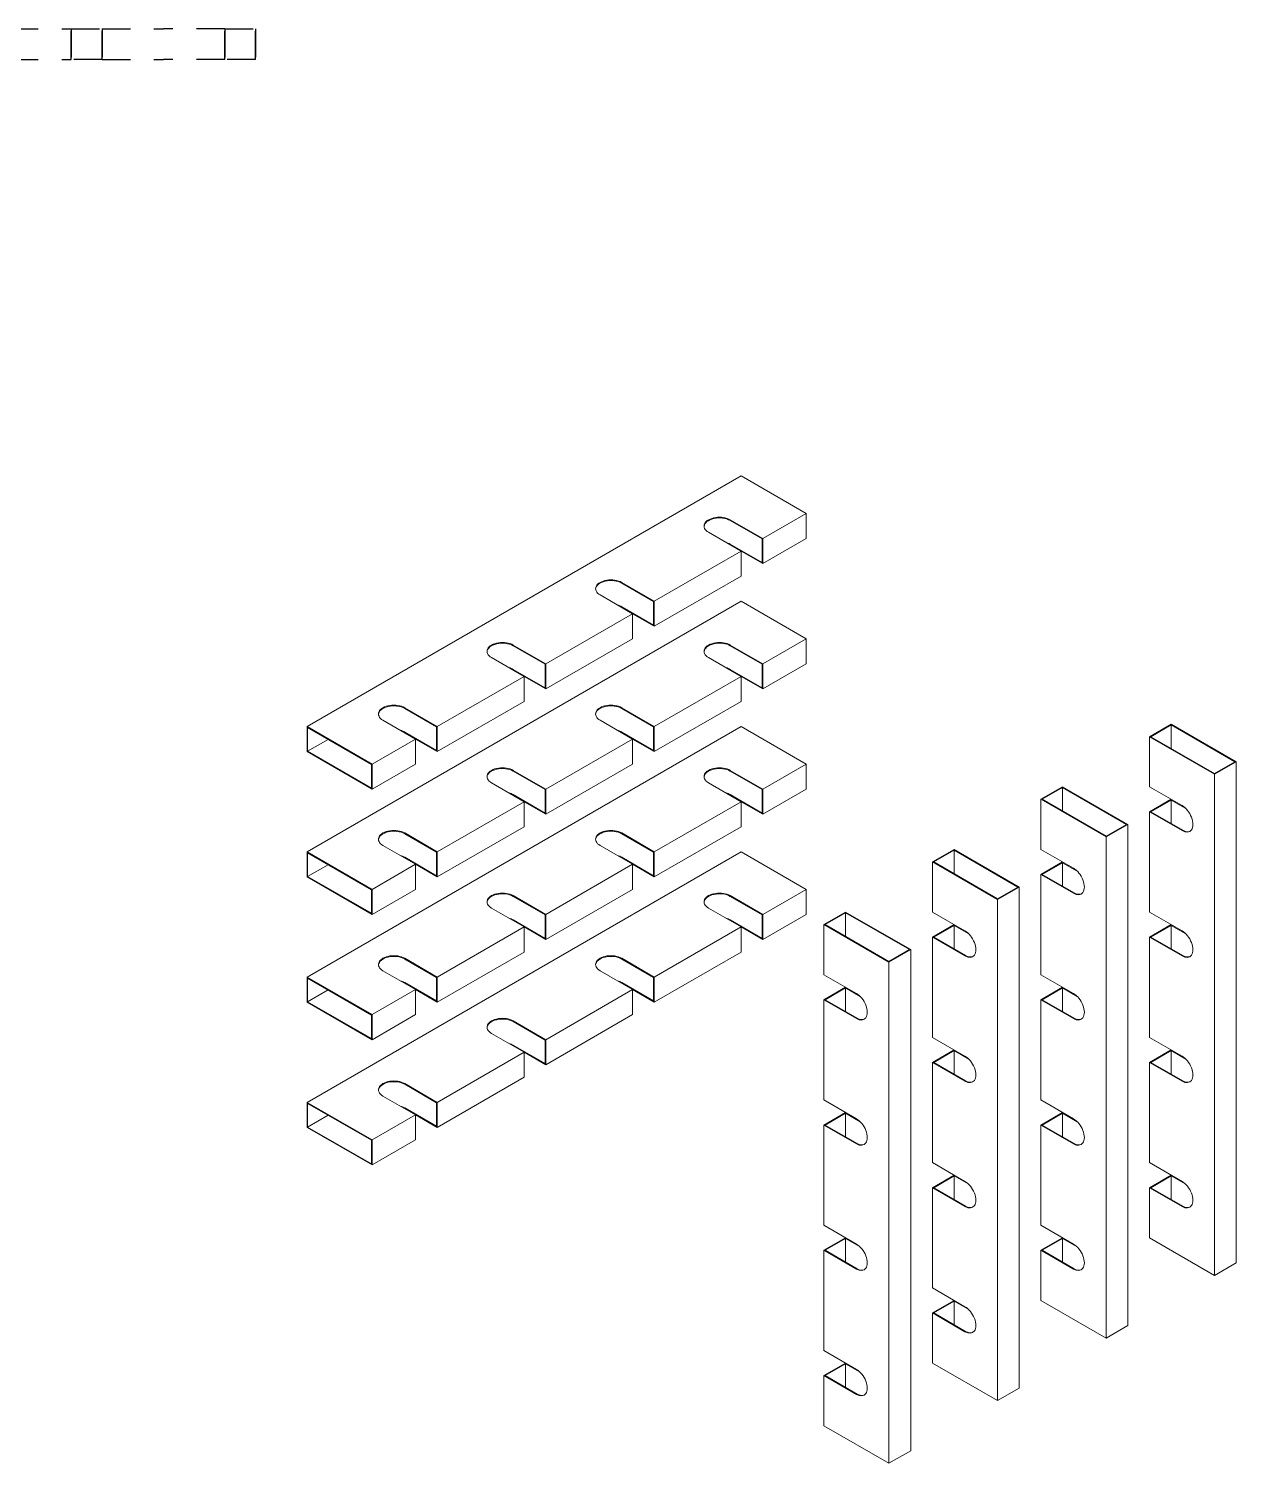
# Model space of a CAD drawing. Header units: millimetres. Extents: x -244126 to 368105, y -173968 to 259060.
# Drawn here: x 44123 to 46090, y 13966 to 16304 of the extents above; entities that cross this region are included whole.
import ezdxf

# ---------------------------------------------------------------- set-up
doc = ezdxf.new("R2010")
doc.units = ezdxf.units.MM
doc.header["$MEASUREMENT"] = 0
doc.linetypes.add('TA_HL_013.00000', pattern=[84.5, 46.15, -38.35])
doc.layers.add('A04_TUBE SERIES', color=7, linetype='Continuous')

# ---------------------------------------------------------------- blocks, each defined once
blk = doc.blocks.new('*U812')
at = {"layer": 'A04_TUBE SERIES', "color": 3, "linetype": 'ByBlock'}
for points in [[(-1975, 25), (-1775, 25)], [(-1975, -25), (-1975, 25)], [(-1775, 25), (-1775, -25)], [(-1725, -25), (-1725, 25)], [(-1625, 25), (-1725, 25)], [(-1625, 25), (-1525, 25)], [(-1525, 25), (-1525, -25)], [(-1475, 25), (-1375, 25)], [(-1475, -25), (-1475, 25)], [(-1375, 25), (-1275, 25)], [(-1275, 25), (-1275, -25)], [(-1225, 25), (-1125, 25)], [(-1225, -25), (-1225, 25)], [(-1125, 25), (-1025, 25)], [(-1025, 25), (-1025, -25)], [(-975, 25), (-875, 25)], [(-975, -25), (-975, 25)], [(-875, 25), (-775, 25)], [(-775, 25), (-775, -25)], [(-725, 25), (-625, 25)], [(-725, -25), (-725, 25)], [(-625, 25), (-525, 25)], [(-525, 25), (-525, -25)], [(-475, 25), (-375, 25)], [(-475, -25), (-475, 25)], [(-375, 25), (-275, 25)], [(-275, 25), (-275, -25)], [(-225, 25), (-125, 25)], [(-225, -25), (-225, 25)], [(-125, 25), (-25, 25)], [(-25, 25), (-25, -25)], [(25, 25), (125, 25)], [(25, -25), (25, 25)], [(125, 25), (225, 25)], [(225, 25), (225, -25)], [(275, 25), (375, 25)], [(275, -25), (275, 25)], [(375, 25), (475, 25)], [(475, 25), (475, -25)], [(525, 25), (625, 25)], [(525, -25), (525, 25)], [(625, 25), (725, 25)], [(725, 25), (725, -25)], [(775, 25), (875, 25)], [(775, -25), (775, 25)], [(875, 25), (975, 25)], [(975, 25), (975, -25)], [(1025, 25), (1125, 25)], [(1025, -25), (1025, 25)], [(1125, 25), (1225, 25)], [(1225, 25), (1225, -25)], [(1275, 25), (1375, 25)], [(1275, -25), (1275, 25)], [(1375, 25), (1475, 25)], [(1475, 25), (1475, -25)], [(1525, 25), (1625, 25)], [(1525, -25), (1525, 25)], [(1725, 25), (1625, 25)], [(1725, 25), (1725, -25)], [(1775, 25), (1775, 25)], [(1775, -25), (1775, 25)], [(1775, -25), (1775, 25)], [(-1975, -25), (-1775, -25)], [(-1625, -25), (-1725, -25)], [(-1625, -25), (-1525, -25)], [(-1475, -25), (-1375, -25)], [(-1375, -25), (-1275, -25)], [(-1225, -25), (-1125, -25)], [(-1125, -25), (-1025, -25)], [(-975, -25), (-875, -25)], [(-875, -25), (-775, -25)], [(-725, -25), (-625, -25)], [(-625, -25), (-525, -25)], [(-475, -25), (-375, -25)], [(-375, -25), (-275, -25)], [(-225, -25), (-125, -25)], [(-125, -25), (-25, -25)], [(25, -25), (125, -25)], [(125, -25), (225, -25)], [(275, -25), (375, -25)], [(375, -25), (475, -25)], [(525, -25), (625, -25)], [(625, -25), (725, -25)], [(775, -25), (875, -25)], [(875, -25), (975, -25)], [(1025, -25), (1125, -25)], [(1125, -25), (1225, -25)], [(1275, -25), (1375, -25)], [(1375, -25), (1475, -25)], [(1525, -25), (1625, -25)], [(1725, -25), (1625, -25)], [(1775, -25), (1775, -25)]]:
    blk.add_lwpolyline(points, dxfattribs=at)
at = {"layer": 'A04_TUBE SERIES', "color": 1, "linetype": 'ByBlock'}
for points in [[(-1775, 25), (-1725, 25), (-1725, -25), (-1775, -25)], [(-1525, 25), (-1475, 25), (-1475, -25), (-1525, -25)], [(-1275, 25), (-1225, 25), (-1225, -25), (-1275, -25)], [(-1025, 25), (-975, 25), (-975, -25), (-1025, -25)], [(-775, 25), (-725, 25), (-725, -25), (-775, -25)], [(-525, 25), (-475, 25), (-475, -25), (-525, -25)], [(-275, 25), (-225, 25), (-225, -25), (-275, -25)], [(-25, 25), (25, 25), (25, -25), (-25, -25)], [(225, 25), (275, 25), (275, -25), (225, -25)], [(475, 25), (525, 25), (525, -25), (475, -25)], [(725, 25), (775, 25), (775, -25), (725, -25)], [(975, 25), (1025, 25), (1025, -25), (975, -25)], [(1225, 25), (1275, 25), (1275, -25), (1225, -25)], [(1475, 25), (1525, 25), (1525, -25), (1475, -25)], [(1725, 25), (1775, 25), (1775, -25), (1725, -25)]]:
    blk.add_lwpolyline(points, close=True, dxfattribs=at)

msp = doc.modelspace()

# ---------------------------------------------------------------- linework, layer by layer
at = {"color": 0, "linetype": 'Continuous', "lineweight": 0, "extrusion": (5.55112e-17, 0.816497, 0.57735)}
for p, q in [((45283.89275, 15574.82212), (44576.78597, 15166.57383)), ((45389.95877, 15513.58488), (45283.89275, 15574.82212)), ((45266.21508, 15503.37867), (45319.24809, 15472.76005)), ((45266.21508, 15502.15393), (45318.18743, 15472.14768)), ((45319.24809, 15472.76005), (45389.95877, 15513.58488)), ((45389.95877, 15472.76005), (45389.95877, 15513.58488)), ((45283.89275, 15452.34764), (45230.85974, 15482.96626)), ((45142.47139, 15370.69798), (45283.89275, 15452.34764)), ((45318.18743, 15433.77234), (45266.21508, 15463.77859)), ((45283.89275, 15452.34764), (45319.24809, 15431.93522)), ((45283.89275, 15411.52281), (45283.89275, 15452.34764)), ((45318.18743, 15472.14768), (45318.18743, 15433.77234)), ((45319.24809, 15431.93522), (45319.24809, 15472.76005)), ((45319.24809, 15431.93522), (45389.95877, 15472.76005)), ((45142.47139, 15329.87315), (45283.89275, 15411.52281)), ((45107.11605, 15350.28557), (45054.08304, 15380.90419)), ((45089.43838, 15401.3166), (45142.47139, 15370.69798)), ((45089.43838, 15400.09186), (45141.41073, 15370.08561)), ((45283.89275, 15370.69798), (44576.78597, 14962.44969)), ((45141.41073, 15331.71027), (45089.43838, 15361.71652)), ((45141.41073, 15370.08561), (45141.41073, 15331.71027)), ((45142.47139, 15329.87315), (45142.47139, 15370.69798)), ((45389.95877, 15309.46074), (45283.89275, 15370.69798)), ((44965.6947, 15268.63591), (45107.11605, 15350.28557)), ((45107.11605, 15350.28557), (45142.47139, 15329.87315)), ((45107.11605, 15309.46074), (45107.11605, 15350.28557)), ((44912.66169, 15299.25453), (44965.6947, 15268.63591)), ((44912.66169, 15298.02978), (44964.63404, 15268.02353)), ((44965.6947, 15227.81108), (45107.11605, 15309.46074)), ((45266.21508, 15299.25453), (45319.24809, 15268.63591)), ((45266.21508, 15298.02978), (45318.18743, 15268.02353)), ((45319.24809, 15268.63591), (45389.95877, 15309.46074)), ((45389.95877, 15268.63591), (45389.95877, 15309.46074)), ((44930.33936, 15248.22349), (44877.30635, 15278.84211)), ((44964.63404, 15268.02353), (44964.63404, 15229.6482)), ((44965.6947, 15227.81108), (44965.6947, 15268.63591)), ((45283.89275, 15248.22349), (45230.85974, 15278.84211)), ((45318.18743, 15268.02353), (45318.18743, 15229.6482)), ((45319.24809, 15227.81108), (45319.24809, 15268.63591)), ((45319.24809, 15227.81108), (45389.95877, 15268.63591)), ((44788.918, 15166.57383), (44930.33936, 15248.22349)), ((44964.63404, 15229.6482), (44912.66169, 15259.65444)), ((44930.33936, 15248.22349), (44965.6947, 15227.81108)), ((44930.33936, 15207.39866), (44930.33936, 15248.22349)), ((45142.47139, 15166.57383), (45283.89275, 15248.22349)), ((45318.18743, 15229.6482), (45266.21508, 15259.65444)), ((45283.89275, 15248.22349), (45319.24809, 15227.81108)), ((45283.89275, 15207.39866), (45283.89275, 15248.22349)), ((44735.88499, 15197.19246), (44788.918, 15166.57383)), ((44735.88499, 15195.96771), (44787.85734, 15165.96146)), ((44788.918, 15125.74901), (44930.33936, 15207.39866)), ((45089.43838, 15197.19246), (45142.47139, 15166.57383)), ((45089.43838, 15195.96771), (45141.41073, 15165.96146)), ((45142.47139, 15125.74901), (45283.89275, 15207.39866)), ((44753.56266, 15146.16142), (44700.52965, 15176.78004)), ((45107.11605, 15146.16142), (45054.08304, 15176.78004)), ((45948.988, 15150.00437), (45984.34334, 15170.41679)), ((45984.34334, 15170.41679), (46090.40936, 15109.17954)), ((44576.78597, 15166.57383), (44682.85198, 15105.33659)), ((44576.78597, 15125.74901), (44576.78597, 15166.57383)), ((45283.89275, 15166.57383), (44576.78597, 14758.32554)), ((44577.84663, 15126.36138), (44577.84663, 15164.73672)), ((44577.84663, 15164.73672), (44681.79132, 15104.72422)), ((44787.85734, 15127.58612), (44735.88499, 15157.59237)), ((44787.85734, 15165.96146), (44787.85734, 15127.58612)), ((44788.918, 15125.74901), (44788.918, 15166.57383)), ((45141.41073, 15127.58612), (45089.43838, 15157.59237)), ((45141.41073, 15165.96146), (45141.41073, 15127.58612)), ((45142.47139, 15125.74901), (45142.47139, 15166.57383)), ((45389.95877, 15105.33659), (45283.89275, 15166.57383)), ((45948.988, 15150.00437), (46055.05402, 15088.76713)), ((45948.988, 15068.35471), (45948.988, 15150.00437)), ((45951.10932, 15150.00437), (45984.34334, 15169.19204)), ((46055.05402, 15089.99187), (45951.10932, 15150.00437)), ((45984.34334, 15130.8167), (45984.34334, 15169.19204)), ((45984.34334, 15169.19204), (46088.28804, 15109.17954)), ((44576.78597, 15125.74901), (44682.85198, 15064.51176)), ((44577.84663, 15126.36138), (44611.08065, 15145.54905)), ((44681.79132, 15066.34888), (44577.84663, 15126.36138)), ((44682.85198, 15105.33659), (44753.56266, 15146.16142)), ((44753.56266, 15146.16142), (44788.918, 15125.74901)), ((44753.56266, 15105.33659), (44753.56266, 15146.16142)), ((44965.6947, 15064.51176), (45107.11605, 15146.16142)), ((45107.11605, 15146.16142), (45142.47139, 15125.74901)), ((45107.11605, 15105.33659), (45107.11605, 15146.16142)), ((44681.79132, 15104.72422), (44681.79132, 15066.34888)), ((44682.85198, 15064.51176), (44753.56266, 15105.33659)), ((44682.85198, 15064.51176), (44682.85198, 15105.33659)), ((44965.6947, 15023.68693), (45107.11605, 15105.33659)), ((45319.24809, 15064.51176), (45389.95877, 15105.33659)), ((45389.95877, 15064.51176), (45389.95877, 15105.33659)), ((46088.28804, 15109.17954), (46055.05402, 15089.99187)), ((46055.05402, 15088.76713), (46090.40936, 15109.17954)), ((46090.40936, 15109.17954), (46090.40936, 14292.68296)), ((44912.66169, 15095.13038), (44965.6947, 15064.51176)), ((44912.66169, 15093.90564), (44964.63404, 15063.89939)), ((45266.21508, 15095.13038), (45319.24809, 15064.51176)), ((45266.21508, 15093.90564), (45318.18743, 15063.89939)), ((46055.05402, 15088.76713), (46055.05402, 14272.27055)), ((44930.33936, 15044.09935), (44877.30635, 15074.71797)), ((44964.63404, 15025.52405), (44912.66169, 15055.5303)), ((44964.63404, 15063.89939), (44964.63404, 15025.52405)), ((44965.6947, 15023.68693), (44965.6947, 15064.51176)), ((45283.89275, 15044.09935), (45230.85974, 15074.71797)), ((45318.18743, 15025.52405), (45266.21508, 15055.5303)), ((45318.18743, 15063.89939), (45318.18743, 15025.52405)), ((45319.24809, 15023.68693), (45319.24809, 15064.51176)), ((45319.24809, 15023.68693), (45389.95877, 15064.51176)), ((45772.21131, 15047.9423), (45807.56665, 15068.35471)), ((45774.33263, 15047.9423), (45807.56665, 15067.12997)), ((45807.56665, 15068.35471), (45913.63266, 15007.11747)), ((45807.56665, 15028.75463), (45807.56665, 15067.12997)), ((45807.56665, 15067.12997), (45911.51134, 15007.11747)), ((46002.02101, 15037.73609), (45948.988, 15068.35471)), ((44788.918, 14962.44969), (44930.33936, 15044.09935)), ((44930.33936, 15044.09935), (44965.6947, 15023.68693)), ((44930.33936, 15003.27452), (44930.33936, 15044.09935)), ((45142.47139, 14962.44969), (45283.89275, 15044.09935)), ((45283.89275, 15044.09935), (45319.24809, 15023.68693)), ((45283.89275, 15003.27452), (45283.89275, 15044.09935)), ((45772.21131, 15047.9423), (45878.27732, 14986.70506)), ((45772.21131, 14966.29264), (45772.21131, 15047.9423)), ((45878.27732, 14987.9298), (45774.33263, 15047.9423)), ((45948.988, 15027.52988), (45984.34334, 15047.9423)), ((45951.10932, 15027.52988), (45984.34334, 15046.71755)), ((45984.34334, 15008.34222), (45984.34334, 15046.71755)), ((45984.34334, 15046.71755), (46008.05218, 15033.02925)), ((45911.51134, 15007.11747), (45878.27732, 14987.9298)), ((45878.27732, 14986.70506), (45913.63266, 15007.11747)), ((45913.63266, 15007.11747), (45913.63266, 14190.62089)), ((45948.988, 15027.52988), (46002.02101, 14996.91126)), ((45948.988, 14864.23057), (45948.988, 15027.52988)), ((46003.08167, 14997.52364), (45951.10932, 15027.52988)), ((44735.88499, 14993.06831), (44788.918, 14962.44969)), ((44735.88499, 14991.84357), (44787.85734, 14961.83732)), ((44788.918, 14921.62486), (44930.33936, 15003.27452)), ((45089.43838, 14993.06831), (45142.47139, 14962.44969)), ((45089.43838, 14991.84357), (45141.41073, 14961.83732)), ((45142.47139, 14921.62486), (45283.89275, 15003.27452)), ((45878.27732, 14986.70506), (45878.27732, 14170.20847)), ((45283.89275, 14962.44969), (44576.78597, 14554.2014)), ((44576.78597, 14962.44969), (44682.85198, 14901.21245)), ((44576.78597, 14921.62486), (44576.78597, 14962.44969)), ((44577.84663, 14922.23723), (44577.84663, 14960.61257)), ((44577.84663, 14960.61257), (44681.79132, 14900.60007)), ((44753.56266, 14942.03727), (44700.52965, 14972.6559)), ((44787.85734, 14961.83732), (44787.85734, 14923.46198)), ((44788.918, 14921.62486), (44788.918, 14962.44969)), ((45107.11605, 14942.03727), (45054.08304, 14972.6559)), ((45141.41073, 14961.83732), (45141.41073, 14923.46198)), ((45142.47139, 14921.62486), (45142.47139, 14962.44969)), ((45389.95877, 14901.21245), (45283.89275, 14962.44969)), ((45595.43461, 14945.88023), (45630.78995, 14966.29264)), ((45597.55593, 14945.88023), (45630.78995, 14965.0679)), ((45630.78995, 14966.29264), (45736.85597, 14905.0554)), ((45630.78995, 14926.69256), (45630.78995, 14965.0679)), ((45630.78995, 14965.0679), (45734.73465, 14905.0554)), ((45825.24432, 14935.67402), (45772.21131, 14966.29264)), ((44577.84663, 14922.23723), (44611.08065, 14941.4249)), ((44682.85198, 14901.21245), (44753.56266, 14942.03727)), ((44787.85734, 14923.46198), (44735.88499, 14953.46823)), ((44753.56266, 14942.03727), (44788.918, 14921.62486)), ((44753.56266, 14901.21245), (44753.56266, 14942.03727)), ((44965.6947, 14860.38762), (45107.11605, 14942.03727)), ((45141.41073, 14923.46198), (45089.43838, 14953.46823)), ((45107.11605, 14942.03727), (45142.47139, 14921.62486)), ((45107.11605, 14901.21245), (45107.11605, 14942.03727)), ((45595.43461, 14945.88023), (45701.50063, 14884.64298)), ((45595.43461, 14864.23057), (45595.43461, 14945.88023)), ((45701.50063, 14885.86773), (45597.55593, 14945.88023)), ((45772.21131, 14925.46781), (45807.56665, 14945.88023)), ((45774.33263, 14925.46781), (45807.56665, 14944.65548)), ((45807.56665, 14906.28014), (45807.56665, 14944.65548)), ((45807.56665, 14944.65548), (45831.27549, 14930.96718)), ((44576.78597, 14921.62486), (44682.85198, 14860.38762)), ((44681.79132, 14862.22473), (44577.84663, 14922.23723)), ((45772.21131, 14925.46781), (45825.24432, 14894.84919)), ((45772.21131, 14762.1685), (45772.21131, 14925.46781)), ((45826.30498, 14895.46156), (45774.33263, 14925.46781)), ((44681.79132, 14900.60007), (44681.79132, 14862.22473)), ((44682.85198, 14860.38762), (44753.56266, 14901.21245)), ((44682.85198, 14860.38762), (44682.85198, 14901.21245)), ((44912.66169, 14891.00624), (44965.6947, 14860.38762)), ((44912.66169, 14889.78149), (44964.63404, 14859.77524)), ((44965.6947, 14819.56279), (45107.11605, 14901.21245)), ((45266.21508, 14891.00624), (45319.24809, 14860.38762)), ((45266.21508, 14889.78149), (45318.18743, 14859.77524)), ((45319.24809, 14860.38762), (45389.95877, 14901.21245)), ((45389.95877, 14860.38762), (45389.95877, 14901.21245)), ((45734.73465, 14905.0554), (45701.50063, 14885.86773)), ((45701.50063, 14884.64298), (45736.85597, 14905.0554)), ((45736.85597, 14905.0554), (45736.85597, 14088.55882)), ((44930.33936, 14839.9752), (44877.30635, 14870.59382)), ((45283.89275, 14839.9752), (45230.85974, 14870.59382)), ((45701.50063, 14884.64298), (45701.50063, 14068.1464)), ((44964.63404, 14821.3999), (44912.66169, 14851.40615)), ((44964.63404, 14859.77524), (44964.63404, 14821.3999)), ((44965.6947, 14819.56279), (44965.6947, 14860.38762)), ((45318.18743, 14821.3999), (45266.21508, 14851.40615)), ((45318.18743, 14859.77524), (45318.18743, 14821.3999)), ((45319.24809, 14819.56279), (45319.24809, 14860.38762)), ((45319.24809, 14819.56279), (45389.95877, 14860.38762)), ((45418.65792, 14843.81815), (45454.01326, 14864.23057)), ((45418.65792, 14843.81815), (45524.72393, 14782.58091)), ((45418.65792, 14762.1685), (45418.65792, 14843.81815)), ((45420.77924, 14843.81815), (45454.01326, 14863.00582)), ((45524.72393, 14783.80566), (45420.77924, 14843.81815)), ((45454.01326, 14864.23057), (45560.07927, 14802.99333)), ((45454.01326, 14824.63048), (45454.01326, 14863.00582)), ((45454.01326, 14863.00582), (45557.95795, 14802.99333)), ((45648.46762, 14833.61195), (45595.43461, 14864.23057)), ((45595.43461, 14823.40574), (45630.78995, 14843.81815)), ((46002.02101, 14833.61195), (45948.988, 14864.23057)), ((45948.988, 14823.40574), (45984.34334, 14843.81815)), ((44788.918, 14758.32554), (44930.33936, 14839.9752)), ((44930.33936, 14839.9752), (44965.6947, 14819.56279)), ((44930.33936, 14799.15037), (44930.33936, 14839.9752)), ((45142.47139, 14758.32554), (45283.89275, 14839.9752)), ((45283.89275, 14839.9752), (45319.24809, 14819.56279)), ((45283.89275, 14799.15037), (45283.89275, 14839.9752)), ((45595.43461, 14823.40574), (45648.46762, 14792.78712)), ((45595.43461, 14660.10642), (45595.43461, 14823.40574)), ((45597.55593, 14823.40574), (45630.78995, 14842.59341)), ((45649.52828, 14793.39949), (45597.55593, 14823.40574)), ((45630.78995, 14804.21807), (45630.78995, 14842.59341)), ((45630.78995, 14842.59341), (45654.49879, 14828.9051)), ((45948.988, 14823.40574), (46002.02101, 14792.78712)), ((45948.988, 14660.10642), (45948.988, 14823.40574)), ((45951.10932, 14823.40574), (45984.34334, 14842.59341)), ((46003.08167, 14793.39949), (45951.10932, 14823.40574)), ((45984.34334, 14804.21807), (45984.34334, 14842.59341)), ((45984.34334, 14842.59341), (46008.05218, 14828.9051)), ((44788.918, 14717.50071), (44930.33936, 14799.15037)), ((45142.47139, 14717.50071), (45283.89275, 14799.15037)), ((45557.95795, 14802.99333), (45524.72393, 14783.80566)), ((45524.72393, 14782.58091), (45560.07927, 14802.99333)), ((45560.07927, 14802.99333), (45560.07927, 13986.49674)), ((44735.88499, 14788.94417), (44788.918, 14758.32554)), ((44735.88499, 14787.71942), (44787.85734, 14757.71317)), ((45089.43838, 14788.94417), (45142.47139, 14758.32554)), ((45089.43838, 14787.71942), (45141.41073, 14757.71317)), ((45524.72393, 14782.58091), (45524.72393, 13966.08433)), ((44576.78597, 14758.32554), (44682.85198, 14697.0883)), ((44576.78597, 14717.50071), (44576.78597, 14758.32554)), ((44577.84663, 14718.11309), (44577.84663, 14756.48843)), ((44577.84663, 14756.48843), (44681.79132, 14696.47593)), ((44753.56266, 14737.91313), (44700.52965, 14768.53175)), ((44787.85734, 14719.33783), (44735.88499, 14749.34408)), ((44787.85734, 14757.71317), (44787.85734, 14719.33783)), ((44788.918, 14717.50071), (44788.918, 14758.32554)), ((45107.11605, 14737.91313), (45054.08304, 14768.53175)), ((45141.41073, 14719.33783), (45089.43838, 14749.34408)), ((45141.41073, 14757.71317), (45141.41073, 14719.33783)), ((45142.47139, 14717.50071), (45142.47139, 14758.32554)), ((45471.69093, 14731.54987), (45418.65792, 14762.1685)), ((45825.24432, 14731.54987), (45772.21131, 14762.1685)), ((44577.84663, 14718.11309), (44611.08065, 14737.30076)), ((44682.85198, 14697.0883), (44753.56266, 14737.91313)), ((44753.56266, 14737.91313), (44788.918, 14717.50071)), ((44753.56266, 14697.0883), (44753.56266, 14737.91313)), ((44965.6947, 14656.26347), (45107.11605, 14737.91313)), ((45107.11605, 14737.91313), (45142.47139, 14717.50071)), ((45107.11605, 14697.0883), (45107.11605, 14737.91313)), ((45418.65792, 14721.34367), (45454.01326, 14741.75608)), ((45420.77924, 14721.34367), (45454.01326, 14740.53134)), ((45454.01326, 14702.156), (45454.01326, 14740.53134)), ((45454.01326, 14740.53134), (45477.72209, 14726.84303)), ((45772.21131, 14721.34367), (45807.56665, 14741.75608)), ((45774.33263, 14721.34367), (45807.56665, 14740.53134)), ((45807.56665, 14702.156), (45807.56665, 14740.53134)), ((45807.56665, 14740.53134), (45831.27549, 14726.84303)), ((44576.78597, 14717.50071), (44682.85198, 14656.26347)), ((44681.79132, 14658.10059), (44577.84663, 14718.11309)), ((45418.65792, 14721.34367), (45471.69093, 14690.72505)), ((45418.65792, 14558.04435), (45418.65792, 14721.34367)), ((45472.75159, 14691.33742), (45420.77924, 14721.34367)), ((45772.21131, 14721.34367), (45825.24432, 14690.72505)), ((45772.21131, 14558.04435), (45772.21131, 14721.34367)), ((45826.30498, 14691.33742), (45774.33263, 14721.34367)), ((44681.79132, 14696.47593), (44681.79132, 14658.10059)), ((44682.85198, 14656.26347), (44753.56266, 14697.0883)), ((44682.85198, 14656.26347), (44682.85198, 14697.0883)), ((44912.66169, 14686.88209), (44965.6947, 14656.26347)), ((44912.66169, 14685.65735), (44964.63404, 14655.6511)), ((44965.6947, 14615.43864), (45107.11605, 14697.0883)), ((44930.33936, 14635.85106), (44877.30635, 14666.46968)), ((44965.6947, 14615.43864), (44965.6947, 14656.26347)), ((45648.46762, 14629.4878), (45595.43461, 14660.10642)), ((46002.02101, 14629.4878), (45948.988, 14660.10642)), ((44788.918, 14554.2014), (44930.33936, 14635.85106)), ((44964.63404, 14617.27576), (44912.66169, 14647.28201)), ((44930.33936, 14635.85106), (44965.6947, 14615.43864)), ((44930.33936, 14595.02623), (44930.33936, 14635.85106)), ((44964.63404, 14655.6511), (44964.63404, 14617.27576)), ((45595.43461, 14619.28159), (45630.78995, 14639.69401)), ((45597.55593, 14619.28159), (45630.78995, 14638.46926)), ((45630.78995, 14600.09392), (45630.78995, 14638.46926)), ((45630.78995, 14638.46926), (45654.49879, 14624.78096)), ((45948.988, 14619.28159), (45984.34334, 14639.69401)), ((45951.10932, 14619.28159), (45984.34334, 14638.46926)), ((45984.34334, 14600.09392), (45984.34334, 14638.46926)), ((45984.34334, 14638.46926), (46008.05218, 14624.78096)), ((45595.43461, 14619.28159), (45648.46762, 14588.66297)), ((45595.43461, 14455.98228), (45595.43461, 14619.28159)), ((45649.52828, 14589.27534), (45597.55593, 14619.28159)), ((45948.988, 14619.28159), (46002.02101, 14588.66297)), ((45948.988, 14455.98228), (45948.988, 14619.28159)), ((46003.08167, 14589.27534), (45951.10932, 14619.28159)), ((44788.918, 14513.37657), (44930.33936, 14595.02623)), ((44753.56266, 14533.78898), (44700.52965, 14564.40761)), ((44735.88499, 14584.82002), (44788.918, 14554.2014)), ((44735.88499, 14583.59528), (44787.85734, 14553.58903)), ((44576.78597, 14554.2014), (44682.85198, 14492.96416)), ((44576.78597, 14513.37657), (44576.78597, 14554.2014)), ((44577.84663, 14513.98894), (44577.84663, 14552.36428)), ((44577.84663, 14552.36428), (44681.79132, 14492.35178)), ((44787.85734, 14515.21369), (44735.88499, 14545.21994)), ((44787.85734, 14553.58903), (44787.85734, 14515.21369)), ((44788.918, 14513.37657), (44788.918, 14554.2014)), ((45471.69093, 14527.42573), (45418.65792, 14558.04435)), ((45825.24432, 14527.42573), (45772.21131, 14558.04435)), ((44577.84663, 14513.98894), (44611.08065, 14533.17661)), ((44682.85198, 14492.96416), (44753.56266, 14533.78898)), ((44753.56266, 14533.78898), (44788.918, 14513.37657)), ((44753.56266, 14492.96416), (44753.56266, 14533.78898)), ((45418.65792, 14517.21952), (45454.01326, 14537.63194)), ((45418.65792, 14517.21952), (45471.69093, 14486.6009)), ((45418.65792, 14353.92021), (45418.65792, 14517.21952)), ((45420.77924, 14517.21952), (45454.01326, 14536.40719)), ((45472.75159, 14487.21327), (45420.77924, 14517.21952)), ((45454.01326, 14498.03185), (45454.01326, 14536.40719)), ((45454.01326, 14536.40719), (45477.72209, 14522.71889)), ((45772.21131, 14517.21952), (45807.56665, 14537.63194)), ((45772.21131, 14517.21952), (45825.24432, 14486.6009)), ((45772.21131, 14353.92021), (45772.21131, 14517.21952)), ((45774.33263, 14517.21952), (45807.56665, 14536.40719)), ((45826.30498, 14487.21327), (45774.33263, 14517.21952)), ((45807.56665, 14498.03185), (45807.56665, 14536.40719)), ((45807.56665, 14536.40719), (45831.27549, 14522.71889)), ((44576.78597, 14513.37657), (44682.85198, 14452.13933)), ((44681.79132, 14453.97644), (44577.84663, 14513.98894)), ((44681.79132, 14492.35178), (44681.79132, 14453.97644)), ((44682.85198, 14452.13933), (44753.56266, 14492.96416)), ((44682.85198, 14452.13933), (44682.85198, 14492.96416)), ((45648.46762, 14425.36366), (45595.43461, 14455.98228)), ((46002.02101, 14425.36366), (45948.988, 14455.98228)), ((45595.43461, 14415.15745), (45630.78995, 14435.56986)), ((45597.55593, 14415.15745), (45630.78995, 14434.34512)), ((45630.78995, 14395.96978), (45630.78995, 14434.34512)), ((45630.78995, 14434.34512), (45654.49879, 14420.65681)), ((45948.988, 14415.15745), (45984.34334, 14435.56986)), ((45951.10932, 14415.15745), (45984.34334, 14434.34512)), ((45984.34334, 14434.34512), (46008.05218, 14420.65681)), ((45984.34334, 14395.96978), (45984.34334, 14434.34512)), ((45595.43461, 14415.15745), (45648.46762, 14384.53883)), ((45595.43461, 14251.85813), (45595.43461, 14415.15745)), ((45649.52828, 14385.1512), (45597.55593, 14415.15745)), ((45948.988, 14415.15745), (46002.02101, 14384.53883)), ((45948.988, 14333.50779), (45948.988, 14415.15745)), ((46003.08167, 14385.1512), (45951.10932, 14415.15745)), ((45471.69093, 14323.30158), (45418.65792, 14353.92021)), ((45825.24432, 14323.30158), (45772.21131, 14353.92021)), ((45418.65792, 14313.09538), (45454.01326, 14333.50779)), ((45420.77924, 14313.09538), (45454.01326, 14332.28305)), ((45454.01326, 14293.90771), (45454.01326, 14332.28305)), ((45454.01326, 14332.28305), (45477.72209, 14318.59474)), ((45772.21131, 14313.09538), (45807.56665, 14333.50779)), ((45774.33263, 14313.09538), (45807.56665, 14332.28305)), ((45807.56665, 14332.28305), (45831.27549, 14318.59474)), ((45807.56665, 14293.90771), (45807.56665, 14332.28305)), ((46055.05402, 14272.27055), (45948.988, 14333.50779)), ((45418.65792, 14313.09538), (45471.69093, 14282.47675)), ((45418.65792, 14149.79606), (45418.65792, 14313.09538)), ((45472.75159, 14283.08913), (45420.77924, 14313.09538)), ((45772.21131, 14313.09538), (45825.24432, 14282.47675)), ((45772.21131, 14231.44572), (45772.21131, 14313.09538)), ((45826.30498, 14283.08913), (45774.33263, 14313.09538)), ((46055.05402, 14272.27055), (46090.40936, 14292.68296)), ((45648.46762, 14221.23951), (45595.43461, 14251.85813)), ((45595.43461, 14211.0333), (45630.78995, 14231.44572)), ((45597.55593, 14211.0333), (45630.78995, 14230.22097)), ((45630.78995, 14230.22097), (45654.49879, 14216.53267)), ((45630.78995, 14191.84563), (45630.78995, 14230.22097)), ((45878.27732, 14170.20847), (45772.21131, 14231.44572)), ((45595.43461, 14211.0333), (45648.46762, 14180.41468)), ((45595.43461, 14129.38365), (45595.43461, 14211.0333)), ((45649.52828, 14181.02705), (45597.55593, 14211.0333)), ((45878.27732, 14170.20847), (45913.63266, 14190.62089)), ((45471.69093, 14119.17744), (45418.65792, 14149.79606)), ((45418.65792, 14108.97123), (45454.01326, 14129.38365)), ((45420.77924, 14108.97123), (45454.01326, 14128.1589)), ((45454.01326, 14128.1589), (45477.72209, 14114.4706)), ((45454.01326, 14089.78356), (45454.01326, 14128.1589)), ((45701.50063, 14068.1464), (45595.43461, 14129.38365)), ((45418.65792, 14108.97123), (45471.69093, 14078.35261)), ((45418.65792, 14027.32157), (45418.65792, 14108.97123)), ((45472.75159, 14078.96498), (45420.77924, 14108.97123)), ((45701.50063, 14068.1464), (45736.85597, 14088.55882)), ((45524.72393, 13966.08433), (45418.65792, 14027.32157)), ((45524.72393, 13966.08433), (45560.07927, 13986.49674))]:
    msp.add_line(p, q, dxfattribs=at)
at = {"color": 0, "linetype": 'Continuous', "lineweight": 0, "extrusion": (5.30705e-17, 5.55112e-17, -1)}
for centre in [(45248.53741, 15493.17247), (45071.76071, 15391.11039), (44894.98402, 15289.04832), (45248.53741, 15289.04832), (44718.20732, 15186.98625), (45071.76071, 15186.98625), (44894.98402, 15084.92418), (45248.53741, 15084.92418), (44718.20732, 14982.8621), (45071.76071, 14982.8621), (44894.98402, 14880.80003), (45248.53741, 14880.80003), (44718.20732, 14778.73796), (45071.76071, 14778.73796), (44894.98402, 14676.67589), (44718.20732, 14574.61381)]:
    msp.add_ellipse(centre, major_axis=(-25, 0), ratio=0.5773502692, start_param=-0.7853981634, end_param=2.3561944902, dxfattribs=at)
at = {"color": 0, "linetype": 'Continuous', "lineweight": 0, "extrusion": (9.48336e-18, 2.77556e-16, -1)}
for centre in [(45248.53741, 15491.94772), (45071.76071, 15389.88565), (44894.98402, 15287.82358), (45248.53741, 15287.82358), (45071.76071, 15185.7615), (44894.98402, 15083.69943), (45248.53741, 15083.69943), (45071.76071, 14981.63736), (45248.53741, 14879.57529), (45071.76071, 14777.51321), (44894.98402, 14675.45114)]:
    msp.add_ellipse(centre, major_axis=(-25, 0), ratio=0.5773502692, start_param=0.0424391451, end_param=2.3561944902, dxfattribs=at)
at = {"color": 0, "linetype": 'Continuous', "lineweight": 0}
for centre, major_axis, start_param, end_param in [((45248.53741, 15453.57238), (-25, 0), -2.3561944902, -2.0080284689), ((45071.76071, 15351.51031), (-25, 0), -2.3561944902, -2.0080284689), ((44894.98402, 15249.44824), (-25, 0), -2.3561944902, -2.0080284689), ((45248.53741, 15249.44824), (-25, 0), -2.3561944902, -2.0080284689), ((44718.20732, 15147.38616), (-25, 0), -2.3561944902, -2.0080284689), ((45071.76071, 15147.38616), (-25, 0), -2.3561944902, -2.0080284689), ((44894.98402, 15045.32409), (-25, 0), -2.3561944902, -2.0080284689), ((45248.53741, 15045.32409), (-25, 0), -2.3561944902, -2.0080284689), ((46002.02101, 15017.32368), (12.5, -21.65064), -0.7853981634, 2.3561944902), ((44718.20732, 14943.26202), (-25, 0), -2.3561944902, -2.0080284689), ((45071.76071, 14943.26202), (-25, 0), -2.3561944902, -2.0080284689), ((45825.24432, 14915.2616), (12.5, -21.65064), -0.7853981634, 2.3561944902), ((44894.98402, 14841.19995), (-25, 0), -2.3561944902, -2.0080284689), ((45248.53741, 14841.19995), (-25, 0), -2.3561944902, -2.0080284689), ((45648.46762, 14813.19953), (12.5, -21.65064), -0.7853981634, 2.3561944902), ((46002.02101, 14813.19953), (12.5, -21.65064), -0.7853981634, 2.3561944902), ((44718.20732, 14739.13787), (-25, 0), -2.3561944902, -2.0080284689), ((45071.76071, 14739.13787), (-25, 0), -2.3561944902, -2.0080284689), ((45471.69093, 14711.13746), (12.5, -21.65064), -0.7853981634, 2.3561944902), ((45825.24432, 14711.13746), (12.5, -21.65064), -0.7853981634, 2.3561944902), ((44894.98402, 14637.0758), (-25, 0), -2.3561944902, -2.0080284689), ((45648.46762, 14609.07539), (12.5, -21.65064), -0.7853981634, 2.3561944902), ((46002.02101, 14609.07539), (12.5, -21.65064), -0.7853981634, 2.3561944902), ((44718.20732, 14535.01373), (-25, 0), -2.3561944902, -2.0080284689), ((45471.69093, 14507.01331), (12.5, -21.65064), -0.7853981634, 2.3561944902), ((45825.24432, 14507.01331), (12.5, -21.65064), -0.7853981634, 2.3561944902), ((45648.46762, 14404.95124), (12.5, -21.65064), -0.7853981634, 2.3561944902), ((46002.02101, 14404.95124), (12.5, -21.65064), -0.7853981634, 2.3561944902), ((45471.69093, 14302.88917), (12.5, -21.65064), -0.7853981634, 2.3561944902), ((45825.24432, 14302.88917), (12.5, -21.65064), -0.7853981634, 2.3561944902), ((45648.46762, 14200.8271), (12.5, -21.65064), -0.7853981634, 2.3561944902), ((45471.69093, 14098.76502), (12.5, -21.65064), -0.7853981634, 2.3561944902)]:
    msp.add_ellipse(centre, major_axis=major_axis, ratio=0.5773502692, start_param=start_param, end_param=end_param, dxfattribs=at)
at = {"color": 0, "linetype": 'Continuous', "lineweight": 0, "extrusion": (-6.65394e-17, -8.06516e-33, -1)}
for centre in [(44718.20732, 15185.7615), (44718.20732, 14777.51321), (44718.20732, 14573.38907)]:
    msp.add_ellipse(centre, major_axis=(-25, 0), ratio=0.5773502692, start_param=0.0424391451, end_param=2.3561944902, dxfattribs=at)
at = {"color": 0, "linetype": 'Continuous', "lineweight": 0, "extrusion": (1.84095e-16, 5.55112e-17, -1)}
for centre in [(44718.20732, 14981.63736), (44894.98402, 14879.57529)]:
    msp.add_ellipse(centre, major_axis=(-25, 0), ratio=0.5773502692, start_param=0.0424391451, end_param=2.3561944902, dxfattribs=at)
at = {"color": 0, "linetype": 'Continuous', "lineweight": 0, "extrusion": (-9.98667e-17, 6.4407e-18, -1)}
for centre in [(46003.08167, 15017.93605), (46003.08167, 14813.8119)]:
    msp.add_ellipse(centre, major_axis=(12.5, -21.65064), ratio=0.5773502692, start_param=0.0424391451, end_param=0.7853981634, dxfattribs=at)
at = {"color": 0, "linetype": 'Continuous', "lineweight": 0, "extrusion": (-6.29482e-17, 2.20052e-16, -1)}
for centre in [(45826.30498, 14915.87398), (45649.52828, 14813.8119), (45472.75159, 14711.74983), (45826.30498, 14711.74983), (45649.52828, 14609.68776), (46003.08167, 14609.68776), (45472.75159, 14507.62569), (45826.30498, 14507.62569), (45649.52828, 14405.56361)]:
    msp.add_ellipse(centre, major_axis=(12.5, -21.65064), ratio=0.5773502692, start_param=0.0424391451, end_param=0.7853981634, dxfattribs=at)
at = {"color": 0, "linetype": 'Continuous', "lineweight": 0, "extrusion": (-3.51927e-17, 1.71978e-16, -1)}
for centre in [(46003.08167, 14405.56361), (45826.30498, 14303.50154), (45649.52828, 14201.43947)]:
    msp.add_ellipse(centre, major_axis=(12.5, -21.65064), ratio=0.5773502692, start_param=0.0424391451, end_param=0.7853981634, dxfattribs=at)
at = {"color": 0, "linetype": 'Continuous', "lineweight": 0, "extrusion": (-2.0717e-16, 1.36785e-16, -1)}
msp.add_ellipse((45472.75159, 14303.50154), major_axis=(12.5, -21.65064), ratio=0.5773502692, start_param=0.0424391451, end_param=0.7853981634, dxfattribs=at)
at = {"color": 0, "linetype": 'Continuous', "lineweight": 0, "extrusion": (0, 0, -1)}
msp.add_ellipse((45472.75159, 14099.3774), major_axis=(12.5, -21.65064), ratio=0.5773502692, start_param=0.0424391451, end_param=0.7853981634, dxfattribs=at)

# ---------------------------------------------------------------- block references
at = {"color": 1, "linetype": 'TA_HL_013.00000'}
msp.add_blockref('*U812', (42717.89557, 16278.52133), dxfattribs=at)

doc.saveas('drawing.dxf')
